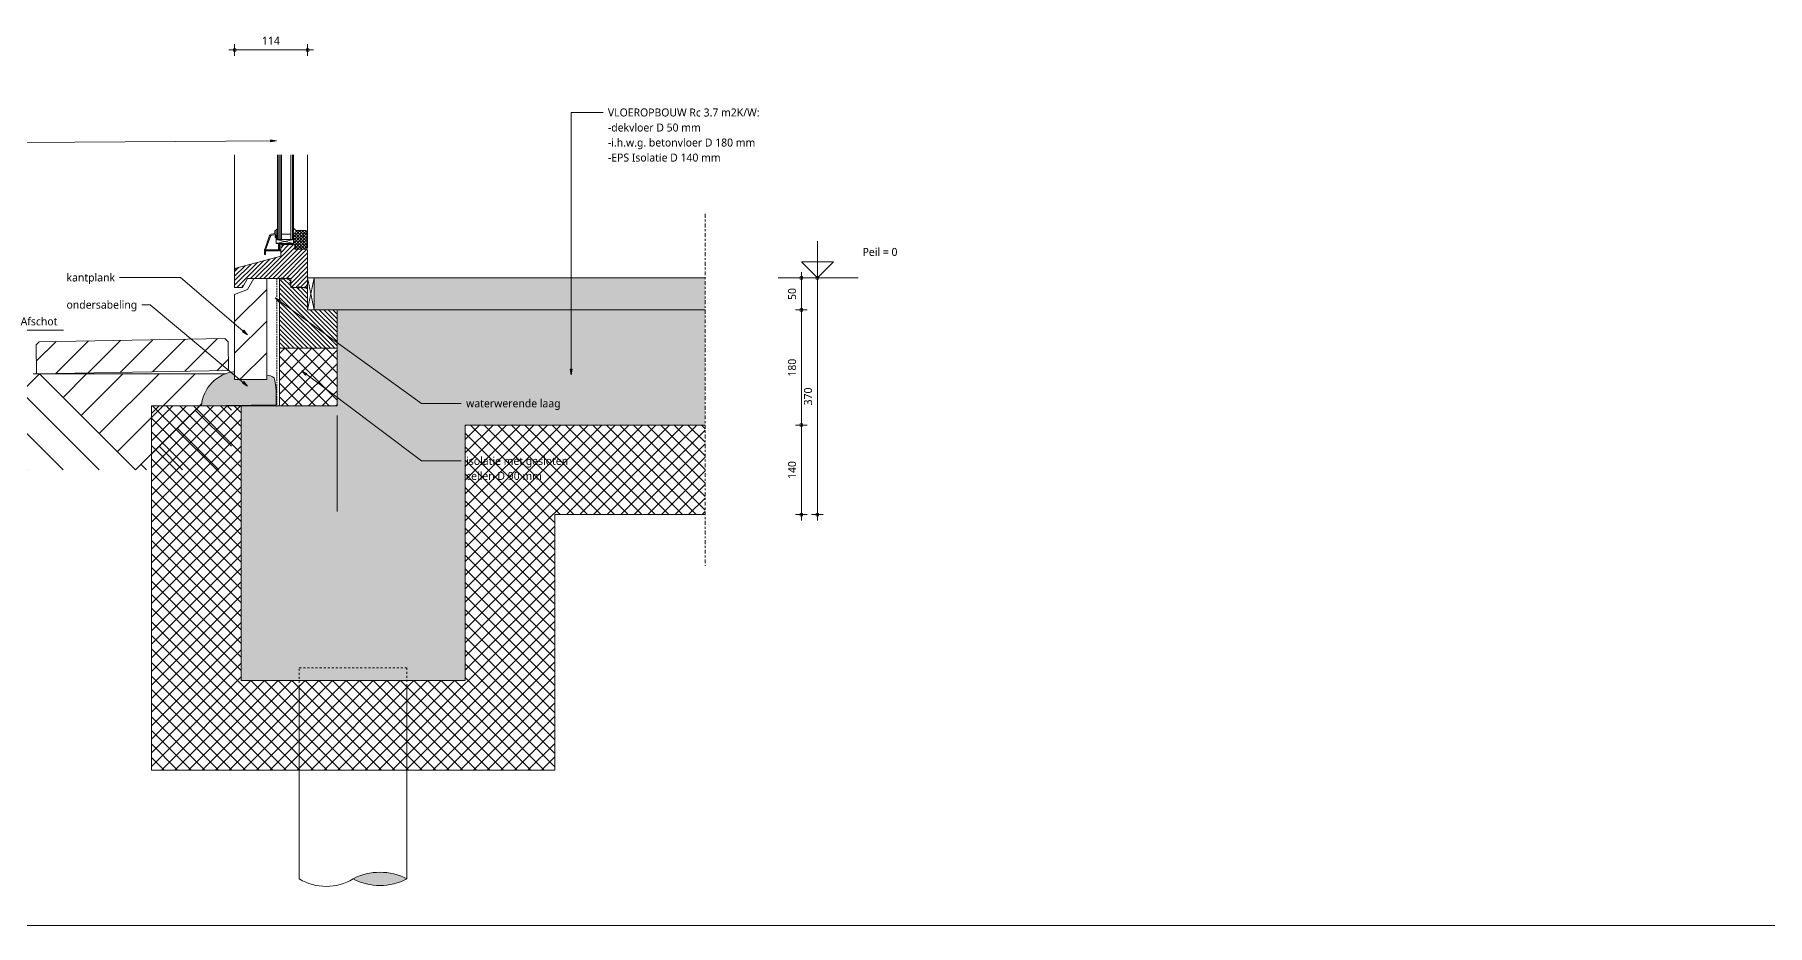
# Model space of a CAD drawing. Header units: millimetres. Extents: x 1813 to 34621, y -2347 to 13791.
# Drawn here: x 9102 to 11809, y 5599 to 6992 of the extents above; entities that cross this region are included whole.
import ezdxf

# ---------------------------------------------------------------- set-up
doc = ezdxf.new("R2010")
doc.units = ezdxf.units.MM
for name, pattern in [('Dash', [6.35, 3.175, -3.175]), ('MV_center', [15, 6, -3, 3, -3]), ('MV_hidden', [3.75, 2.5, -1.25])]:
    doc.linetypes.add(name, pattern=pattern)
for name, color, linetype, lineweight in [('A-ANNO-DIMS', 211, 'Continuous', 13), ('A-ANNO-DIMS-5', 211, 'Continuous', 13), ('A-ANNO-NOTE', 131, 'Continuous', 18), ('A-DETL', 90, 'Continuous', 13), ('A-DETL-GENF', 92, 'Continuous', 18), ('A-DETL-GENF-HDLN', 1, 'Dash', 18), ('G-ANNO-TEXT', 231, 'Continuous', 13)]:
    doc.layers.add(name, color=color, linetype=linetype, lineweight=lineweight)
doc.styles.add('Segoe UI_3', font='segoeui.ttf', dxfattribs={"height": 12.5})
doc.styles.add('Segoe UI_B', font='segoeui.ttf', dxfattribs={"height": 12.5})
doc.dimstyles.new('2_5_mm_1', dxfattribs={"dimscale": 304.8, "dimtxt": 13.092049, "dimasz": 0.016404, "dimexe": 0.029528, "dimexo": 0.0625, "dimgap": 0.014764, "dimtad": 1, "dimdec": 0, "dimzin": 0, "dimdsep": 46, "dimtxsty": 'Segoe UI_3', "dimblk1": 'DOTBLANK', "dimblk2": 'DOTBLANK', "dimsah": 1, "dimcen": 0.09, "dimdle": 0.029528, "dimazin": 0, "dimtfac": 1, "dimtdec": 4, "dimtix": 1, "dimtmove": 0, "dimatfit": 3, "dimfxl": 0.029528, "dimfxlon": 1, "dimtvp": 1, "dimtfill": 1, "dimtolj": 1, "dimtzin": 0, "dimarcsym": 2})
pattern_1 = [(45, (0, 0), (-10.606602, 10.606602), []), (135, (0, 0), (-10.606602, -10.606602), [])]
pattern_2 = [(45, (0, 0), (-24.74874, 24.74874), [])]

# ---------------------------------------------------------------- blocks, each defined once
blk = doc.blocks.new('NLRS_00_DI_maskeer - Type 1-4234713-Details Verbouwingen')
at = {"layer": 'A-DETL-GENF', "linetype": 'MV_center'}
blk.add_line((-100, 0), (450, 0), dxfattribs=at)
blk = doc.blocks.new('00_Maaiveld - Type 1-3291501-Details Verbouwingen')
at = {"layer": 'A-DETL-GENF', "lineweight": 13}
for p, q in [((-300, 0), (-384.7, -84.7)), ((-9.3, 0), (-309.6, 0)), ((-300, 0), (-150, -150)), ((-226.3, 0), (-263.1, -36.9)), ((-169.7, 0), (-234.9, -65.1)), ((-113.1, 0), (-206.6, -93.4)), ((-56.6, 0), (-178.3, -121.7)), ((-674.4, 0), (-900, 0)), ((-900, 0), (-750, -150)), ((-882.8, 0), (-891.4, -8.6)), ((-826.3, 0), (-863.1, -36.9)), ((-769.7, 0), (-834.9, -65.1)), ((-713.1, 0), (-806.6, -93.4)), ((-674.4, -17.8), (-778.3, -121.7)), ((-357.4, -0.9), (-384.7, -28.1)), ((-328.3, -28.3), (-300, -56.6)), ((-46.3, -46.3), (-150, -150)), ((-7.1, -49.4), (0, -56.6)), ((-900, -56.6), (-806.6, -150)), ((-674.4, -74.4), (-750, -150)), ((-356.6, -56.6), (-300, -113.1)), ((-300, -56.6), (-206.6, -150)), ((-56.6, -56.6), (0, -113.1)), ((-684.9, -84.9), (-674.4, -95.3)), ((-384.7, -85), (-319.7, -150)), ((-84.9, -84.9), (-19.7, -150)), ((-900, -113.1), (-863.1, -150)), ((-713.1, -113.1), (-676.3, -150)), ((-300, -113.1), (-263.1, -150)), ((-113.1, -113.1), (-76.3, -150)), ((-741.4, -141.4), (-732.8, -150)), ((-384.7, -141.6), (-376.3, -150)), ((-141.4, -141.4), (-132.8, -150))]:
    blk.add_line(p, q, dxfattribs=at)
blk = doc.blocks.new('31 stelblokje_ - Type 1-4897445-Details Verbouwingen')
at = {"layer": 'A-DETL-GENF'}
for p, q in [((-685.4, 5.8), (-712.6, 5.8)), ((-712.6, 5.8), (-712.6, 0)), ((-712.6, 0), (-706.9, 0)), ((-690.4, 0), (-685.4, 0)), ((-685.4, 0), (-685.4, 5.8))]:
    blk.add_line(p, q, dxfattribs=at)
at = {"layer": 'A-DETL-GENF', "lineweight": 13}
for p, q in [((-712.6, 5.8), (-685.4, 5.8)), ((-712.6, 0), (-712.6, 5.8)), ((-712.6, 5.8), (-685.4, 0)), ((-712.6, 0), (-685.4, 5.8)), ((-706.9, 0), (-712.6, 0)), ((-685.4, 0), (-690.4, 0)), ((-685.4, 5.8), (-685.4, 0))]:
    blk.add_line(p, q, dxfattribs=at)
blk = doc.blocks.new('17 paal_aanzicht - Type 1-3186683-Details Verbouwingen')
at = {"layer": 'A-DETL-GENF', "linetype": 'Dash'}
blk.add_hatch(color=256, dxfattribs=at).paths.add_polyline_path([(42, -310.4), (49.3, -310.1), (56.5, -309.2), (63.6, -307.7), (70.6, -305.7), (77.3, -303.1), (84, -300), (77.3, -296.9), (70.6, -294.3), (63.6, -292.3), (56.5, -290.8), (49.3, -289.9), (42, -289.6), (34.7, -289.9), (27.5, -290.8), (20.4, -292.3), (13.4, -294.3), (6.7, -296.9), (0, -300), (6.7, -303.1), (13.4, -305.7), (20.4, -307.7), (27.5, -309.2), (34.7, -310.1)])
at = {"layer": 'A-DETL-GENF'}
for p, q in [((-84, 0), (-84, -300)), ((84, -300), (84, 0))]:
    blk.add_line(p, q, dxfattribs=at)
for centre, radius, start, end in [((42, -379.9), 90.3, 62.2811, 117.7189), ((42, -379.9), 90.3, 62.2811, 117.7189), ((-42, -230.9), 80.9, 238.7061, 301.2939), ((42, -220.1), 90.3, 242.2811, 297.7189)]:
    blk.add_arc(centre, radius, start, end, dxfattribs=at)
at = {"layer": 'A-DETL-GENF-HDLN'}
for p, q in [((-84, 0), (-84, 30)), ((-84, 30), (84, 30)), ((84, 30), (84, 0))]:
    blk.add_line(p, q, dxfattribs=at)
blk = doc.blocks.new('DIMBLOCK80-Details Verbouwingen')
at = {"layer": 'A-ANNO-DIMS-5'}
for p, q in [((9405.4, 6967.8), (9537.4, 6967.8)), ((9414.4, 6967.8), (9414.4, 6976.8)), ((9414.4, 6967.8), (9414.4, 6958.8)), ((9528.4, 6967.8), (9528.4, 6976.8)), ((9528.4, 6967.8), (9528.4, 6958.8))]:
    blk.add_line(p, q, dxfattribs=at)
for centre in [(9414.4, 6967.8), (9528.4, 6967.8)]:
    blk.add_circle(centre, 2.5, dxfattribs=at)
at = {"layer": 'A-ANNO-DIMS-5', "color": 0, "insert": (9457.1, 6988.6), "char_height": 12.5, "width": 34.277, "attachment_point": 1, "line_spacing_factor": 1.142579, "style": 'Segoe UI_3', "bg_fill": 3, "box_fill_scale": 1.25, "bg_fill_color": 9, "bg_fill_true_color": 13158600, "bg_fill_transparency": 0}
blk.add_mtext('114', dxfattribs=at)
blk = doc.blocks.new('_DotBlank')
at = {"color": 0, "linetype": 'ByBlock', "lineweight": -2}
blk.add_line((-0.5, 0), (-1, 0), dxfattribs=at)
blk.add_circle((0, 0), 0.5, dxfattribs=at)
blk = doc.blocks.new('00_GA_pijl2 - Type 1-3186685-Details Verbouwingen')
at = {"layer": 'A-ANNO-NOTE', "lineweight": 13}
blk.add_hatch(color=256, dxfattribs=at).paths.add_polyline_path([(-4.81, 0.7), (-2.38, 0), (-4.81, -0.7)])
at = {"layer": 'A-ANNO-NOTE'}
for p, q in [((-4.81, 0.7), (-4.81, -0.7)), ((-2.38, 0), (-4.81, 0.7)), ((-4.81, 0), (-22.43, 0)), ((-4.81, -0.7), (-2.38, 0))]:
    blk.add_line(p, q, dxfattribs=at)
blk = doc.blocks.new('DIMBLOCK81-Details Verbouwingen')
at = {"layer": 'A-ANNO-DIMS-5'}
for p, q in [((10299.7, 6611.5), (10290.7, 6611.5)), ((10299.7, 6620.5), (10299.7, 6561.5)), ((10299.7, 6611.5), (10308.7, 6611.5)), ((10299.7, 6561.5), (10290.7, 6561.5)), ((10299.7, 6561.5), (10308.7, 6561.5))]:
    blk.add_line(p, q, dxfattribs=at)
for centre in [(10299.7, 6611.5), (10299.7, 6561.5)]:
    blk.add_circle(centre, 2.5, dxfattribs=at)
at = {"layer": 'A-ANNO-DIMS-5', "color": 0, "insert": (10278.9, 6577), "char_height": 12.5, "width": 22.852, "attachment_point": 1, "rotation": 90, "line_spacing_factor": 1.142579, "style": 'Segoe UI_3', "bg_fill": 3, "box_fill_scale": 1.25, "bg_fill_color": 9, "bg_fill_true_color": 13158600, "bg_fill_transparency": 0}
blk.add_mtext('50', dxfattribs=at)
blk = doc.blocks.new('DIMBLOCK82-Details Verbouwingen')
at = {"layer": 'A-ANNO-DIMS-5'}
for p, q in [((10299.7, 6561.5), (10290.7, 6561.5)), ((10299.7, 6561.5), (10299.7, 6381.5)), ((10299.7, 6561.5), (10308.7, 6561.5)), ((10299.7, 6381.5), (10290.7, 6381.5)), ((10299.7, 6381.5), (10308.7, 6381.5))]:
    blk.add_line(p, q, dxfattribs=at)
for centre in [(10299.7, 6561.5), (10299.7, 6381.5)]:
    blk.add_circle(centre, 2.5, dxfattribs=at)
at = {"layer": 'A-ANNO-DIMS-5', "color": 0, "insert": (10278.9, 6457.2), "char_height": 12.5, "width": 34.277, "attachment_point": 1, "rotation": 90, "line_spacing_factor": 1.142579, "style": 'Segoe UI_3', "bg_fill": 3, "box_fill_scale": 1.25, "bg_fill_color": 9, "bg_fill_true_color": 13158600, "bg_fill_transparency": 0}
blk.add_mtext('180', dxfattribs=at)
blk = doc.blocks.new('DIMBLOCK83-Details Verbouwingen')
at = {"layer": 'A-ANNO-DIMS-5'}
for p, q in [((10299.7, 6381.5), (10290.7, 6381.5)), ((10299.7, 6381.5), (10299.7, 6232.5)), ((10299.7, 6381.5), (10308.7, 6381.5)), ((10299.7, 6241.5), (10290.7, 6241.5)), ((10299.7, 6241.5), (10308.7, 6241.5))]:
    blk.add_line(p, q, dxfattribs=at)
for centre in [(10299.7, 6381.5), (10299.7, 6241.5)]:
    blk.add_circle(centre, 2.5, dxfattribs=at)
at = {"layer": 'A-ANNO-DIMS-5', "color": 0, "insert": (10278.9, 6297.2), "char_height": 12.5, "width": 34.277, "attachment_point": 1, "rotation": 90, "line_spacing_factor": 1.142579, "style": 'Segoe UI_3', "bg_fill": 3, "box_fill_scale": 1.25, "bg_fill_color": 9, "bg_fill_true_color": 13158600, "bg_fill_transparency": 0}
blk.add_mtext('140', dxfattribs=at)
blk = doc.blocks.new('DIMBLOCK84-Details Verbouwingen')
at = {"layer": 'A-ANNO-DIMS-5'}
for p, q in [((10324.7, 6611.5), (10315.7, 6611.5)), ((10324.7, 6232.5), (10324.7, 6620.5)), ((10324.7, 6611.5), (10333.7, 6611.5)), ((10324.7, 6241.5), (10315.7, 6241.5)), ((10324.7, 6241.5), (10333.7, 6241.5))]:
    blk.add_line(p, q, dxfattribs=at)
for centre in [(10324.7, 6611.5), (10324.7, 6241.5)]:
    blk.add_circle(centre, 2.5, dxfattribs=at)
at = {"layer": 'A-ANNO-DIMS-5', "color": 0, "insert": (10303.8, 6412.2), "char_height": 12.5, "width": 34.277, "attachment_point": 1, "rotation": 90, "line_spacing_factor": 1.142579, "style": 'Segoe UI_3', "bg_fill": 3, "box_fill_scale": 1.25, "bg_fill_color": 9, "bg_fill_true_color": 13158600, "bg_fill_transparency": 0}
blk.add_mtext('370', dxfattribs=at)

msp = doc.modelspace()

# ---------------------------------------------------------------- hatches: boundary and pattern name
at = {"layer": 'A-DETL-GENF'}
for color, points in [(9, [(9462.7, 6647.8), (9462.7, 6654), (9483, 6654), (9483.4, 6654.2), (9483.9, 6654.2), (9484.3, 6654), (9486.4, 6654), (9486.4, 6655.5), (9484.4, 6655.5), (9484.4, 6664), (9487.6, 6664), (9487.8, 6663.6), (9488, 6663.6), (9488.2, 6663.5), (9489.4, 6663.6), (9489.7, 6663.7), (9489.8, 6664), (9499.7, 6664), (9499.9, 6663.7), (9500.1, 6663.5), (9500.3, 6663.5), (9501.4, 6663.5), (9501.4, 6665.5), (9484.9, 6665.5), (9484.4, 6665.4), (9483.9, 6665.2), (9483.5, 6664.9), (9483.2, 6664.5), (9483, 6664), (9482.9, 6663.5), (9482.9, 6655.5), (9462.8, 6655.5), (9470.7, 6677.9), (9477.7, 6679.3), (9477.7, 6674.5), (9479.2, 6674.5), (9479.2, 6685.6), (9479.1, 6685.8), (9478.9, 6685.9), (9478.5, 6685.9), (9477.1, 6685.2), (9477.1, 6680.7), (9471.3, 6679.6), (9470.6, 6679.3), (9469.9, 6678.9), (9469.4, 6678.3), (9469, 6677.6), (9461.2, 6655.5), (9461.2, 6655), (9461.2, 6647.8)]), (7, [(9481.4, 6671.4), (9481.4, 6677.5), (9479.2, 6677.5), (9479.2, 6671.4)]), (7, [(9488.2, 6609.4), (9488.4, 6609.4), (9488.7, 6609.5), (9489, 6609.7), (9489.1, 6609.9), (9489.2, 6610.2), (9489.3, 6610.5), (9489.2, 6610.8), (9489.1, 6611.1), (9489, 6611.3), (9488.7, 6611.5), (9488.4, 6611.6), (9488.2, 6611.6), (9487.9, 6611.6), (9487.6, 6611.5), (9487.4, 6611.3), (9487.2, 6611.1), (9487.1, 6610.8), (9487, 6610.5), (9487.1, 6610.2), (9487.2, 6609.9), (9487.4, 6609.7), (9487.6, 6609.5), (9487.9, 6609.4)]), (7, [(9497.2, 6609.4), (9497.5, 6609.4), (9497.8, 6609.5), (9498, 6609.7), (9498.2, 6609.9), (9498.3, 6610.2), (9498.3, 6610.5), (9498.3, 6610.8), (9498.2, 6611.1), (9498, 6611.3), (9497.8, 6611.5), (9497.5, 6611.6), (9497.2, 6611.6), (9496.9, 6611.6), (9496.7, 6611.5), (9496.4, 6611.3), (9496.2, 6611.1), (9496.1, 6610.8), (9496.1, 6610.5), (9496.1, 6610.2), (9496.2, 6609.9), (9496.4, 6609.7), (9496.7, 6609.5), (9496.9, 6609.4)]), (7, [(9501.9, 6602.5), (9502.2, 6602.6), (9502.5, 6602.7), (9502.7, 6602.9), (9502.9, 6603.1), (9503, 6603.4), (9503, 6603.7), (9503, 6604), (9502.9, 6604.2), (9502.7, 6604.5), (9502.5, 6604.6), (9502.2, 6604.8), (9501.9, 6604.8), (9501.6, 6604.8), (9501.4, 6604.6), (9501.1, 6604.5), (9500.9, 6604.2), (9500.8, 6604), (9500.8, 6603.7), (9500.8, 6603.4), (9500.9, 6603.1), (9501.1, 6602.9), (9501.4, 6602.7), (9501.6, 6602.6)]), (9, [(10149.4, 6561.5), (10149.4, 6611.5), (9538.4, 6611.5), (9538.4, 6561.5), (9758.4, 6561.5)]), (7, [(9504.7, 6595.4), (9505, 6595.4), (9505.3, 6595.5), (9505.5, 6595.7), (9505.7, 6595.9), (9505.8, 6596.2), (9505.8, 6596.5), (9505.8, 6596.8), (9505.7, 6597.1), (9505.5, 6597.3), (9505.3, 6597.5), (9505, 6597.6), (9504.7, 6597.6), (9504.4, 6597.6), (9504.2, 6597.5), (9503.9, 6597.3), (9503.7, 6597.1), (9503.6, 6596.8), (9503.6, 6596.5), (9503.6, 6596.2), (9503.7, 6595.9), (9503.9, 6595.7), (9504.2, 6595.5), (9504.4, 6595.4)]), (7, [(9514.7, 6595.4), (9515, 6595.4), (9515.3, 6595.5), (9515.5, 6595.7), (9515.7, 6595.9), (9515.8, 6596.2), (9515.8, 6596.5), (9515.8, 6596.8), (9515.7, 6597.1), (9515.5, 6597.3), (9515.3, 6597.5), (9515, 6597.6), (9514.7, 6597.6), (9514.4, 6597.6), (9514.2, 6597.5), (9513.9, 6597.3), (9513.7, 6597.1), (9513.6, 6596.8), (9513.6, 6596.5), (9513.6, 6596.2), (9513.7, 6595.9), (9513.9, 6595.7), (9514.2, 6595.5), (9514.4, 6595.4)]), (7, [(9524.7, 6595.4), (9525, 6595.4), (9525.3, 6595.5), (9525.5, 6595.7), (9525.7, 6595.9), (9525.8, 6596.2), (9525.8, 6596.5), (9525.8, 6596.8), (9525.7, 6597.1), (9525.5, 6597.3), (9525.3, 6597.5), (9525, 6597.6), (9524.7, 6597.6), (9524.4, 6597.6), (9524.2, 6597.5), (9523.9, 6597.3), (9523.7, 6597.1), (9523.6, 6596.8), (9523.6, 6596.5), (9523.6, 6596.2), (9523.7, 6595.9), (9523.9, 6595.7), (9524.2, 6595.5), (9524.4, 6595.4)]), (9, [(9424.4, 5982.1), (9774.4, 5982.1), (9774.4, 6381.5), (10149.4, 6381.5), (10149.4, 6561.5), (9574.4, 6561.5), (9574.4, 6411.5), (9424.4, 6411.5), (9424.4, 6130.1)]), (9, [(9362.6, 6411.5), (9479.4, 6413.2), (9479.4, 6434), (9478.9, 6440.6), (9477.7, 6447.9), (9475.9, 6455.3), (9473.3, 6457), (9470.5, 6458.2), (9467.5, 6458.6), (9464.4, 6458.4), (9464.4, 6452.5), (9414.4, 6452.5), (9414.4, 6465), (9407.7, 6463.9), (9401.3, 6462), (9395.1, 6459.4), (9389.2, 6456.1), (9383.8, 6452.2), (9378.8, 6447.6), (9374.5, 6442.5), (9370.7, 6437), (9367.6, 6431), (9365.2, 6424.7), (9363.5, 6418.2), (9363.2, 6415.9)])]:
    msp.add_hatch(color=color, dxfattribs=at).paths.add_polyline_path(points)
at = {"layer": 'A-DETL-GENF', "lineweight": 13}
h = msp.add_hatch(dxfattribs=at)
h.set_pattern_fill('FP_12', color=250, style=0, pattern_type=2)
h.set_pattern_definition([(45, (0, 0), (-3.535534, 3.535534), [])])
h.paths.add_polyline_path([(9503.6, 6596.5), (9503.6, 6596.5), (9503.6, 6596.8), (9503.7, 6597.1), (9503.9, 6597.3), (9504.2, 6597.5), (9504.4, 6597.6), (9504.7, 6597.6), (9505, 6597.6), (9505.3, 6597.5), (9505.5, 6597.3), (9505.7, 6597.1), (9505.8, 6596.8), (9505.8, 6596.5), (9513.6, 6596.5), (9513.6, 6596.8), (9513.7, 6597.1), (9513.9, 6597.3), (9514.2, 6597.5), (9514.4, 6597.6), (9514.7, 6597.6), (9515, 6597.6), (9515.3, 6597.5), (9515.5, 6597.3), (9515.7, 6597.1), (9515.8, 6596.8), (9515.8, 6596.5), (9523.6, 6596.5), (9523.6, 6596.8), (9523.7, 6597.1), (9523.9, 6597.3), (9524.2, 6597.5), (9524.4, 6597.6), (9524.7, 6597.6), (9525, 6597.6), (9525.3, 6597.5), (9525.5, 6597.3), (9525.7, 6597.1), (9525.8, 6596.8), (9525.8, 6596.5), (9528.4, 6596.5), (9528.4, 6654.5), (9528.3, 6655), (9528.1, 6655.5), (9527.8, 6655.9), (9527.4, 6656.2), (9526.9, 6656.4), (9526.4, 6656.5), (9508.4, 6656.5), (9508.4, 6662.1), (9508.3, 6662.5), (9508.2, 6662.8), (9507.9, 6663.1), (9507.6, 6663.3), (9507.3, 6663.5), (9506.9, 6663.5), (9487.5, 6663.5), (9487.2, 6663.3), (9486.8, 6663.1), (9486.6, 6662.8), (9486.5, 6662.4), (9486.4, 6662), (9486.4, 6645.5), (9418.1, 6627.2), (9417.1, 6626.8), (9416.2, 6626.2), (9415.4, 6625.4), (9414.9, 6624.5), (9414.5, 6623.5), (9414.4, 6622.4), (9414.4, 6596.5), (9426.4, 6596.5), (9434.4, 6610.5), (9487, 6610.5), (9487.1, 6610.8), (9487.2, 6611.1), (9487.4, 6611.3), (9487.6, 6611.5), (9487.9, 6611.6), (9488.2, 6611.6), (9488.4, 6611.6), (9488.7, 6611.5), (9489, 6611.3), (9489.1, 6611.1), (9489.2, 6610.8), (9489.3, 6610.5), (9496.1, 6610.5), (9496.1, 6610.8), (9496.2, 6611.1), (9496.4, 6611.3), (9496.7, 6611.5), (9496.9, 6611.6), (9497.2, 6611.6), (9497.5, 6611.6), (9497.8, 6611.5), (9498, 6611.3), (9498.2, 6611.1), (9498.3, 6610.8), (9498.3, 6610.5), (9501.9, 6610.5), (9501.9, 6604.8), (9502.2, 6604.8), (9502.5, 6604.6), (9502.7, 6604.5), (9502.9, 6604.2), (9503, 6604), (9503, 6603.7), (9503, 6603.4), (9502.9, 6603.1), (9502.7, 6602.9), (9502.5, 6602.7), (9502.2, 6602.6), (9501.9, 6602.5), (9501.9, 6596.5), (9503, 6596.5)])
h = msp.add_hatch(dxfattribs=at)
h.set_pattern_fill('FP_109', color=254, style=0, pattern_type=2)
h.set_pattern_definition([(45, (0, 0), (-2.4748737, 2.4748737), []), (135, (0, 0), (-2.4748737, -2.4748737), [])])
h.paths.add_polyline_path([(9509.4, 6656.5), (9525.4, 6656.5), (9526.2, 6656.6), (9526.9, 6656.9), (9527.5, 6657.4), (9528, 6658), (9528.3, 6658.7), (9528.4, 6659.5), (9528.4, 6682.5), (9528.3, 6683.3), (9528, 6684), (9527.5, 6684.6), (9526.9, 6685.1), (9526.2, 6685.4), (9525.4, 6685.5), (9510.4, 6685.5), (9509.4, 6681.5), (9506.4, 6681.5), (9506.4, 6663.5), (9509.4, 6663.5)])
h = msp.add_hatch(dxfattribs=at)
h.set_pattern_fill('FP_78', color=250, style=0, pattern_type=2)
h.set_pattern_definition(pattern_2)
h.paths.add_polyline_path([(9464.4, 6452.5), (9464.4, 6610.5), (9444.4, 6610.5), (9434.5, 6593.1), (9414.4, 6585.3), (9414.4, 6452.5)])
h = msp.add_hatch(dxfattribs=at)
h.set_pattern_fill('FP_17', color=250, style=0, pattern_type=2)
h.set_pattern_definition([(135, (0, 0), (-3.535534, -3.535534), [])])
h.paths.add_polyline_path([(9574.4, 6501.5), (9574.4, 6561.5), (9528.4, 6561.5), (9528.4, 6596.5), (9525.8, 6596.5), (9525.8, 6596.2), (9525.7, 6595.9), (9525.5, 6595.7), (9525.3, 6595.5), (9525, 6595.4), (9524.7, 6595.4), (9524.4, 6595.4), (9524.2, 6595.5), (9523.9, 6595.7), (9523.7, 6595.9), (9523.6, 6596.2), (9523.6, 6596.5), (9515.8, 6596.5), (9515.8, 6596.2), (9515.7, 6595.9), (9515.5, 6595.7), (9515.3, 6595.5), (9515, 6595.4), (9514.7, 6595.4), (9514.4, 6595.4), (9514.2, 6595.5), (9513.9, 6595.7), (9513.7, 6595.9), (9513.6, 6596.2), (9513.6, 6596.5), (9505.8, 6596.5), (9505.8, 6596.2), (9505.7, 6595.9), (9505.5, 6595.7), (9505.3, 6595.5), (9505, 6595.4), (9504.7, 6595.4), (9504.4, 6595.4), (9504.2, 6595.5), (9503.9, 6595.7), (9503.7, 6595.9), (9503.6, 6596.2), (9503.6, 6596.5), (9501.9, 6596.5), (9501.9, 6602.5), (9501.6, 6602.6), (9501.4, 6602.7), (9501.1, 6602.9), (9500.9, 6603.1), (9500.8, 6603.4), (9500.8, 6603.7), (9500.8, 6604), (9500.9, 6604.2), (9501.1, 6604.5), (9501.4, 6604.6), (9501.6, 6604.8), (9501.9, 6604.8), (9501.9, 6610.5), (9498.3, 6610.5), (9498.3, 6610.2), (9498.2, 6609.9), (9498, 6609.7), (9497.8, 6609.5), (9497.5, 6609.4), (9497.2, 6609.4), (9496.9, 6609.4), (9496.7, 6609.5), (9496.4, 6609.7), (9496.2, 6609.9), (9496.1, 6610.2), (9496.1, 6610.5), (9489.3, 6610.5), (9489.2, 6610.2), (9489.1, 6609.9), (9489, 6609.7), (9488.7, 6609.5), (9488.4, 6609.4), (9488.2, 6609.4), (9487.9, 6609.4), (9487.6, 6609.5), (9487.4, 6609.7), (9487.2, 6609.9), (9487.1, 6610.2), (9487, 6610.5), (9484.4, 6610.5), (9484.4, 6501.5)])
h = msp.add_hatch(dxfattribs=at)
h.set_pattern_fill('FP_78', color=250, style=0, pattern_type=2)
h.set_pattern_definition(pattern_2)
h.paths.add_polyline_path([(9104.8, 6461.6), (9404.8, 6466.8), (9404, 6511.8), (9398.9, 6516.7), (9109, 6511.6), (9104.1, 6506.6)])
h = msp.add_hatch(dxfattribs=at)
h.set_pattern_fill('FP_1', color=251, style=0, pattern_type=2)
h.set_pattern_definition(pattern_1)
h.paths.add_polyline_path([(9574.4, 6411.5), (9574.4, 6501.5), (9484.4, 6501.5), (9484.4, 6411.5)])
h = msp.add_hatch(dxfattribs=at)
h.set_pattern_fill('FP_1', color=251, style=0, pattern_type=2)
h.set_pattern_definition(pattern_1)
h.paths.add_polyline_path([(9574.4, 5842.1), (9914.4, 5842.1), (9914.4, 6241.5), (10149.4, 6241.5), (10149.4, 6381.5), (9774.4, 6381.5), (9774.4, 5982.1), (9424.4, 5982.1), (9424.4, 6411.5), (9284.4, 6411.5), (9284.4, 5842.1), (9424.4, 5842.1)])
at = {"layer": 'G-ANNO-TEXT'}
for points in [[(9479.6, 6825.9), (9470.6, 6827.4), (9470.6, 6824.2)], [(9477.6, 6580.2), (9484, 6573.6), (9485.9, 6576.2)], [(9434.7, 6522.5), (9428.9, 6529.6), (9426.9, 6527.1)], [(9434.7, 6442.5), (9428.9, 6449.5), (9426.8, 6447.1)], [(9519.1, 6466.1), (9525.3, 6459.4), (9527.2, 6462)], [(9940.3, 6459.9), (9941.9, 6468.9), (9938.7, 6468.9)]]:
    msp.add_hatch(color=7, dxfattribs=at).paths.add_polyline_path(points)

# ---------------------------------------------------------------- linework, layer by layer
at = {"layer": 'A-DETL', "lineweight": 18}
for p, q in [((9414.4, 6611.8), (9414.4, 6804)), ((9481.4, 6804), (9481.4, 6677.5)), ((9483.5, 6671.4), (9483.5, 6804)), ((9485.6, 6804), (9485.6, 6671.4)), ((9487.4, 6671.4), (9487.4, 6804)), ((9502.4, 6671.4), (9502.4, 6804)), ((9504.5, 6804), (9504.5, 6671.4)), ((9506.4, 6671.4), (9506.4, 6804)), ((9528.4, 6663.5), (9528.4, 6804)), ((9478.5, 6685.9), (9477.1, 6685.2)), ((9469, 6677.6), (9461.4, 6656)), ((9462.8, 6655.5), (9470.7, 6677.9)), ((9470.7, 6677.9), (9477.7, 6679.3)), ((9477.1, 6680.7), (9471.3, 6679.6)), ((9477.1, 6685.2), (9477.1, 6680.7)), ((9477.7, 6679.3), (9477.7, 6674.5)), ((9477.7, 6674.5), (9479.2, 6674.5)), ((9479.2, 6674.5), (9479.2, 6685.4)), ((9481.4, 6677.5), (9479.2, 6677.5)), ((9479.2, 6674.5), (9479.2, 6671.4)), ((9481.4, 6671.4), (9481.4, 6677.5)), ((9482.9, 6663.5), (9482.9, 6655.5)), ((9484.4, 6655.5), (9484.4, 6664)), ((9484.4, 6664), (9487.6, 6664)), ((9501.4, 6665.5), (9484.9, 6665.5)), ((9486.4, 6662), (9486.4, 6655.5)), ((9487.4, 6680), (9502.4, 6680)), ((9488.2, 6663.5), (9487.9, 6663.5)), ((9488.2, 6663.5), (9489.1, 6663.5)), ((9489.1, 6660), (9489.1, 6663.5)), ((9500.1, 6663.5), (9489.3, 6663.5)), ((9489.8, 6664), (9499.7, 6664)), ((9500.3, 6663.5), (9501.4, 6663.5)), ((9501.4, 6663.5), (9501.4, 6665.5)), ((9506.4, 6663.5), (9501.4, 6663.5)), ((9509.4, 6681.5), (9506.4, 6681.5)), ((9506.4, 6681.5), (9506.4, 6671.3)), ((9506.4, 6665.5), (9506.4, 6663.5)), ((9506.4, 6663.5), (9509.4, 6663.5)), ((9508.4, 6656.5), (9508.4, 6662.1)), ((9510.4, 6685.5), (9509.4, 6681.5)), ((9509.4, 6663.5), (9509.4, 6656.5)), ((9525.4, 6685.5), (9510.4, 6685.5)), ((9528.4, 6659.5), (9528.4, 6682.5)), ((10324.7, 6594.1), (10324.7, 6669.1)), ((9486.4, 6645.5), (9418.1, 6627.2)), ((9461.2, 6655), (9461.2, 6647.8)), ((9461.2, 6647.8), (9462.7, 6647.8)), ((9462.7, 6647.8), (9462.7, 6654)), ((9462.7, 6654), (9483, 6654)), ((9482.9, 6655.5), (9462.8, 6655.5)), ((9484.3, 6654), (9486.4, 6654)), ((9486.4, 6655.5), (9484.4, 6655.5)), ((9486.4, 6654), (9486.4, 6655.5)), ((9486.4, 6654), (9486.4, 6645.5)), ((9509.4, 6656.5), (9508.4, 6656.5)), ((9509.4, 6656.5), (9525.4, 6656.5)), ((9526.4, 6656.5), (9525.4, 6656.5)), ((9528.4, 6596.5), (9528.4, 6654.5)), ((10349.7, 6636.5), (10299.7, 6636.5)), ((10324.7, 6611.5), (10299.7, 6636.5)), ((10324.7, 6611.5), (10349.7, 6636.5)), ((9414.4, 6622.4), (9414.4, 6596.5)), ((9426.4, 6596.5), (9434.4, 6610.5)), ((9434.4, 6610.5), (9444.4, 6610.5)), ((9444.4, 6610.5), (9434.5, 6593.1)), ((9464.4, 6610.5), (9444.4, 6610.5)), ((9464.4, 6610.5), (9484.4, 6610.5)), ((9464.4, 6458.4), (9464.4, 6610.5)), ((9487, 6610.5), (9484.4, 6610.5)), ((9484.4, 6610.5), (9484.4, 6501.5)), ((9496.1, 6610.5), (9489.3, 6610.5)), ((9501.9, 6610.5), (9498.3, 6610.5)), ((9501.9, 6604.8), (9501.9, 6610.5)), ((9538.4, 6611.5), (9528.4, 6611.5)), ((9528.4, 6611.5), (9538.4, 6561.5)), ((9528.4, 6561.5), (9538.4, 6611.5)), ((9538.4, 6611.5), (9538.4, 6561.5)), ((10149.4, 6611.5), (9538.4, 6611.5)), ((10263.4, 6611.5), (10388.4, 6611.5)), ((9414.4, 6596.5), (9426.4, 6596.5)), ((9434.5, 6593.1), (9414.4, 6585.3)), ((9414.4, 6585.3), (9414.4, 6465)), ((9501.9, 6596.5), (9501.9, 6602.5)), ((9503.6, 6596.5), (9501.9, 6596.5)), ((9513.6, 6596.5), (9505.8, 6596.5)), ((9523.6, 6596.5), (9515.8, 6596.5)), ((9528.4, 6596.5), (9525.8, 6596.5)), ((9528.4, 6561.5), (9528.4, 6596.5)), ((9574.4, 6561.5), (9528.4, 6561.5)), ((9574.4, 6561.5), (10149.4, 6561.5)), ((9574.4, 6501.5), (9574.4, 6561.5)), ((9109, 6511.6), (9104.1, 6506.6)), ((9104.1, 6506.6), (9104.8, 6461.6)), ((9398.9, 6516.7), (9109, 6511.6)), ((9404, 6511.8), (9398.9, 6516.7)), ((9404.8, 6466.8), (9404, 6511.8)), ((9484.4, 6501.5), (9574.4, 6501.5)), ((9574.4, 6501.5), (9484.4, 6501.5)), ((9484.4, 6501.5), (9484.4, 6411.5)), ((9574.4, 6501.5), (9574.4, 6411.5)), ((9574.4, 6411.5), (9574.4, 6501.5)), ((9104.8, 6461.6), (9404.8, 6466.8)), ((9414.4, 6452.5), (9414.4, 6465)), ((9464.4, 6452.5), (9414.4, 6452.5)), ((9464.4, 6458.4), (9464.4, 6452.5)), ((9477.7, 6447.9), (9475.9, 6455.3)), ((9478.9, 6440.6), (9477.7, 6447.9)), ((9479.4, 6434), (9478.9, 6440.6)), ((9479.4, 6413.2), (9479.4, 6434)), ((9284.4, 6411.5), (9284.4, 5842.1)), ((9424.4, 6411.5), (9284.4, 6411.5)), ((9362.6, 6411.5), (9479.4, 6413.2)), ((9574.4, 6411.5), (9424.4, 6411.5)), ((9424.4, 6411.5), (9424.4, 5982.1)), ((9424.4, 5982.1), (9424.4, 6411.5)), ((9424.4, 6411.5), (9424.4, 5982.1)), ((9484.4, 6411.5), (9574.4, 6411.5)), ((9574.4, 6396.5), (9574.4, 6246.5)), ((9774.4, 6381.5), (10149.4, 6381.5)), ((9774.4, 5982.1), (9774.4, 6381.5)), ((10149.4, 6381.5), (9774.4, 6381.5)), ((9774.4, 6381.5), (9774.4, 5982.1)), ((10144.4, 6381.5), (9893.5, 6381.5)), ((9914.4, 5842.1), (9914.4, 6241.5)), ((9914.4, 6241.5), (10149.4, 6241.5)), ((9424.4, 5982.1), (9774.4, 5982.1)), ((9774.4, 5982.1), (9424.4, 5982.1)), ((9284.4, 5842.1), (9914.4, 5842.1)), ((16109.2, 5599.5), (7679.4, 5599.5))]:
    msp.add_line(p, q, dxfattribs=at)
at = {"layer": 'A-DETL', "linetype": 'MV_hidden', "lineweight": 18}
for p, q in [((9480.4, 6610.5), (9480.4, 6410.5)), ((9515.4, 5831.2), (9515.4, 5972.1)), ((9683.4, 5972.1), (9683.4, 5842.1))]:
    msp.add_line(p, q, dxfattribs=at)
at = {"layer": 'A-DETL', "lineweight": 18}
for centre, radius, start, end in [((9473.1, 6694.1), 9.69, 296.7913, 327.9667), ((9478.7, 6685.4), 0.5, 0, 111.8014), ((9515.2, 6694.6), 10.3, 211.2428, 242.2478), ((9471.9, 6676.6), 3, 101.0164, 160.4925), ((9484.9, 6663.5), 2, 90, 180), ((9487.9, 6662), 1.5, 90, 180), ((9488.2, 6664.2), 0.667, 194.4009, 273.5991), ((9489.2, 6664.2), 0.667, 266.4009, 345.5991), ((9500.3, 6664.2), 0.667, 194.4009, 266.4009), ((9506.9, 6662), 1.5, 3.3892, 90), ((9525.4, 6682.5), 3, 0, 90), ((9525.4, 6659.5), 3, 270, 0), ((9464.2, 6655), 3, 160.4925, 180), ((9483.7, 6653.3), 1, 48.5904, 131.4096), ((9526.4, 6654.5), 2, 0, 90), ((9419.4, 6622.4), 5, 104.9997, 180), ((9488.2, 6610.5), 1.13, 0, 180), ((9488.2, 6610.5), 1.13, 180, 0), ((9497.2, 6610.5), 1.13, 0, 180), ((9497.2, 6610.5), 1.13, 180, 0), ((9501.9, 6603.7), 1.13, 0, 180), ((9501.9, 6603.7), 1.13, 180, 0), ((9504.7, 6596.5), 1.13, 0, 180), ((9504.7, 6596.5), 1.13, 180, 0), ((9514.7, 6596.5), 1.13, 0, 180), ((9514.7, 6596.5), 1.13, 180, 0), ((9524.7, 6596.5), 1.13, 0, 180), ((9524.7, 6596.5), 1.13, 180, 0), ((9420.6, 6407.2), 58.1, 96.1302, 175.7199), ((9466.9, 6444.9), 13.8, 49.0823, 100.2563)]:
    msp.add_arc(centre, radius, start, end, dxfattribs=at)
at = {"layer": 'G-ANNO-TEXT', "color": 250}
for p, q in [((9940.3, 6870), (9990, 6870)), ((9940.3, 6459.9), (9940.3, 6870)), ((9479.6, 6825.9), (9086.2, 6823.2)), ((9479.6, 6825.9), (9470.6, 6827.4)), ((9470.6, 6827.4), (9470.6, 6824.2)), ((9470.6, 6824.2), (9479.6, 6825.9)), ((9234.9, 6612.2), (9234.6, 6612.2)), ((9329.6, 6612.2), (9234.9, 6612.2)), ((9434.7, 6522.5), (9329.6, 6612.2)), ((9477.6, 6580.2), (9484, 6573.6)), ((9485.9, 6576.2), (9477.6, 6580.2)), ((9477.6, 6580.2), (9706.2, 6415.4)), ((9269.6, 6569.6), (9269.3, 6569.6)), ((9282.6, 6569.6), (9269.6, 6569.6)), ((9434.7, 6442.5), (9282.6, 6569.6)), ((9484, 6573.6), (9485.9, 6576.2)), ((9428.9, 6529.6), (9426.9, 6527.1)), ((9426.9, 6527.1), (9434.7, 6522.5)), ((9434.7, 6522.5), (9428.9, 6529.6)), ((9428.9, 6449.5), (9426.8, 6447.1)), ((9426.8, 6447.1), (9434.7, 6442.5)), ((9434.7, 6442.5), (9428.9, 6449.5)), ((9519.1, 6466.1), (9525.3, 6459.4)), ((9527.2, 6462), (9519.1, 6466.1)), ((9519.1, 6466.1), (9706.2, 6325.4)), ((9525.3, 6459.4), (9527.2, 6462)), ((9941.9, 6468.9), (9938.7, 6468.9)), ((9938.7, 6468.9), (9940.3, 6459.9)), ((9940.3, 6459.9), (9941.9, 6468.9)), ((9706.2, 6415.4), (9768.5, 6415.4)), ((9706.2, 6325.4), (9768.5, 6325.4))]:
    msp.add_line(p, q, dxfattribs=at)

# ---------------------------------------------------------------- block references
at = {"layer": 'A-ANNO-NOTE', "xscale": 5, "yscale": 5, "zscale": 5, "rotation": 180}
msp.add_blockref('00_GA_pijl2 - Type 1-3186685-Details Verbouwingen', (9035, 6530), dxfattribs=at)
at = {"layer": 'A-DETL-GENF', "linetype": 'MV_center', "rotation": 270.0000000000001}
msp.add_blockref('NLRS_00_DI_maskeer - Type 1-4234713-Details Verbouwingen', (10149.4, 6611.5), dxfattribs=at)
at = {"layer": 'A-DETL-GENF', "lineweight": 13}
for name, p in [('31 stelblokje_ - Type 1-4897445-Details Verbouwingen', (10191.8, 6665.5)), ('00_Maaiveld - Type 1-3291501-Details Verbouwingen', (9409.4, 6461.5))]:
    msp.add_blockref(name, p, dxfattribs=at)
at = {"layer": 'A-DETL-GENF-HDLN'}
msp.add_blockref('17 paal_aanzicht - Type 1-3186683-Details Verbouwingen', (9599.4, 5972.1), dxfattribs=at)

# ---------------------------------------------------------------- texts
at = {"layer": 'G-ANNO-TEXT', "color": 7, "char_height": 12.5, "attachment_point": 1}
for s, insert, width, style in [('VLOEROPBOUW Rc 3.7 m2K/W:', (9997.5, 6876.3), 314.662, 'Segoe UI_B'), ('-dekvloer D 50 mm', (9997.5, 6852.8), 181.582, 'Segoe UI_3'), ('-i.h.w.g. betonvloer D 180 mm', (9997.5, 6829.3), 282.996, 'Segoe UI_3'), ('-EPS Isolatie D 140 mm', (9997.5, 6805.8), 219.662, 'Segoe UI_3'), ('Peil = 0', (10395.3, 6658.3), 71.751, 'Segoe UI_3'), ('kantplank', (9151.7, 6618.4), 91.392, 'Segoe UI_3'), ('ondersabeling', (9151.7, 6575.9), 133.481, 'Segoe UI_3'), ('waterwerende laag', (9776, 6421.7), 177.574, 'Segoe UI_3'), ('cellen D 90 mm', (9776, 6308.2), 147.511, 'Segoe UI_3'), ('isolatie met gesloten', (9776, 6331.7), 195.612, 'Segoe UI_3')]:
    msp.add_mtext(s, dxfattribs=dict(at, insert=insert, width=width, style=style))
at = {"layer": 'G-ANNO-TEXT', "color": 39, "insert": (9080.1, 6549.8), "char_height": 12.5, "width": 70.549, "attachment_point": 1, "style": 'Segoe UI_3'}
msp.add_mtext('Afschot', dxfattribs=at)

# ---------------------------------------------------------------- dimensions: what is measured, and where the dimension line sits
at = {"layer": 'A-ANNO-DIMS'}
dim = msp.add_linear_dim(base=(9528.4, 6967.8), p1=(9414.4, 6958.8), p2=(9528.4, 6958.8), dimstyle='2_5_mm_1', override={"dimpost": '<>', "dimfxl": 113.997086}, dxfattribs=at)
dim.commit()
dim.dimension.update_dxf_attribs({"geometry": 'DIMBLOCK80-Details Verbouwingen', "text_midpoint": (9471.4, 6978.7)})

# ---------------------------------------------------------------- next in the draw order: dimensions: what is measured, and where the dimension line sits
dim = msp.add_linear_dim(base=(10299.7, 6561.5), p1=(10308.7, 6611.5), p2=(10290.7, 6561.5), angle=90, dimstyle='2_5_mm_1', override={"dimpost": '<>', "dimfxl": 53.141321}, dxfattribs=at)
dim.commit()
dim.dimension.update_dxf_attribs({"geometry": 'DIMBLOCK81-Details Verbouwingen', "text_midpoint": (10288.8, 6586.5)})

# ---------------------------------------------------------------- next in the draw order: dimensions: what is measured, and where the dimension line sits
dim = msp.add_linear_dim(base=(10299.7, 6381.5), p1=(10290.7, 6561.5), p2=(10290.7, 6381.5), angle=90, dimstyle='2_5_mm_1', override={"dimpost": '<>', "dimfxl": 180}, dxfattribs=at)
dim.commit()
dim.dimension.update_dxf_attribs({"geometry": 'DIMBLOCK82-Details Verbouwingen', "text_midpoint": (10288.7, 6471.5)})

# ---------------------------------------------------------------- next in the draw order: dimensions: what is measured, and where the dimension line sits
dim = msp.add_linear_dim(base=(10299.7, 6241.5), p1=(10290.7, 6381.5), p2=(10290.7, 6241.5), angle=90, dimstyle='2_5_mm_1', override={"dimpost": '<>', "dimfxl": 140}, dxfattribs=at)
dim.commit()
dim.dimension.update_dxf_attribs({"geometry": 'DIMBLOCK83-Details Verbouwingen', "text_midpoint": (10288.7, 6311.5)})

# ---------------------------------------------------------------- next in the draw order: dimensions: what is measured, and where the dimension line sits
dim = msp.add_linear_dim(base=(10324.7, 6611.5), p1=(10315.7, 6241.5), p2=(10315.7, 6611.5), angle=90, dimstyle='2_5_mm_1', override={"dimpost": '<>', "dimfxl": 370}, dxfattribs=at)
dim.commit()
dim.dimension.update_dxf_attribs({"geometry": 'DIMBLOCK84-Details Verbouwingen', "text_midpoint": (10313.7, 6426.5)})

doc.saveas('drawing.dxf')
